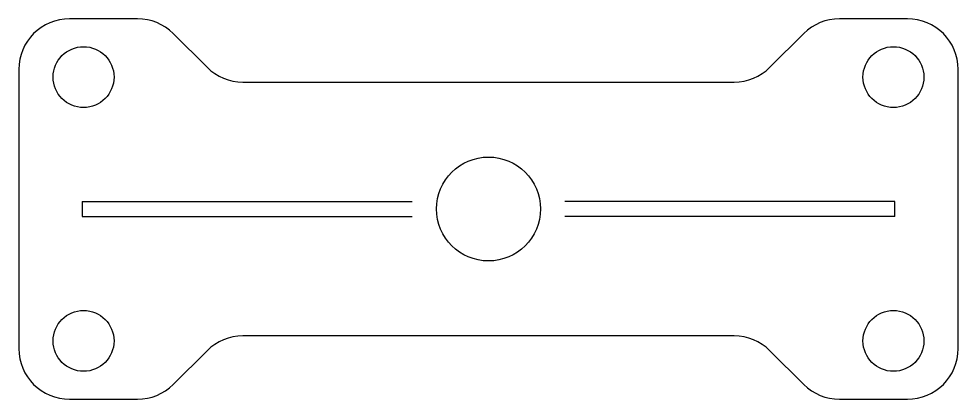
# Model space of a CAD drawing. Extents: x 0 to 871, y 0 to 297.
# Drawn here: x 501 to 871, y 131.1 to 281.1 of the extents above; entities that cross this region are included whole.
import ezdxf

# ---------------------------------------------------------------- set-up
doc = ezdxf.new("R2010")
doc.units = 0
doc.linetypes.add('SLD-CONTINUA', pattern=[0])
doc.layers.get('0').update_dxf_attribs({"linetype": 'CONTINUOUS'})
doc.layers.add('MARCADO', color=5, linetype='CONTINUOUS')

msp = doc.modelspace()

# ---------------------------------------------------------------- linework, layer by layer
at = {"color": 7, "linetype": 'SLD-CONTINUA'}
for p, q in [((547.75415636, 281.07817092), (521.0384158, 281.07817092)), ((851.03842891, 281.07817092), (824.32268835, 281.07817092)), ((575.18055565, 261.93603122), (561.89628965, 275.22030094)), ((810.18055505, 275.22030094), (796.89628906, 261.93603122)), ((501.03841997, 261.07816764), (501.03841997, 151.07816824)), ((871.03842474, 151.07816824), (871.03842474, 261.07816764)), ((589.32269639, 256.07816868), (782.75414831, 256.07816868)), ((782.75414831, 156.07816719), (589.32269639, 156.07816719)), ((561.89628965, 136.93603494), (575.18055565, 150.22030466)), ((796.89628906, 150.22030466), (810.18055505, 136.93603494)), ((521.0384158, 131.07816496), (547.75415636, 131.07816496)), ((824.32268835, 131.07816496), (851.03842891, 131.07816496))]:
    msp.add_line(p, q, dxfattribs=at)
for centre, radius in [((526.53842235, 258.07816794), 12), ((845.53842235, 258.07816794), 12), ((686.03842235, 206.07816794), 20.5), ((526.53842235, 154.07816794), 12), ((845.53842235, 154.07816794), 12)]:
    msp.add_circle(centre, radius, dxfattribs=at)
for centre, start, end in [((521.03842235, 261.07816794), 90, 180), ((547.75415111, 261.07816794), 45, 90), ((824.3226936, 261.07816794), 90, 135), ((851.03842235, 261.07816794), 0, 90), ((589.3226936, 276.07816794), 225, 270), ((782.75415111, 276.07816794), 270, 315), ((589.3226936, 136.07816794), 90, 135), ((782.75415111, 136.07816794), 45, 90), ((521.03842235, 151.07816794), 180, 270), ((851.03842235, 151.07816794), 270, 0), ((547.75415111, 151.07816794), 270, 315), ((824.3226936, 151.07816794), 225, 270)]:
    msp.add_arc(centre, 20, start, end, dxfattribs=at)
at = {"layer": 'MARCADO', "linetype": 'SLD-CONTINUA'}
for p, q in [((526.03842593, 209.07816797), (526.03842593, 203.07816791)), ((526.03842593, 209.07816797), (656.03842302, 209.07816797)), ((846.03841878, 209.07816797), (716.03842168, 209.07816797)), ((846.03841878, 203.07816791), (846.03841878, 209.07816797)), ((526.03842593, 203.07816791), (656.03842302, 203.07816791)), ((846.03841878, 203.07816791), (716.03842168, 203.07816791))]:
    msp.add_line(p, q, dxfattribs=at)

doc.saveas('drawing.dxf')
